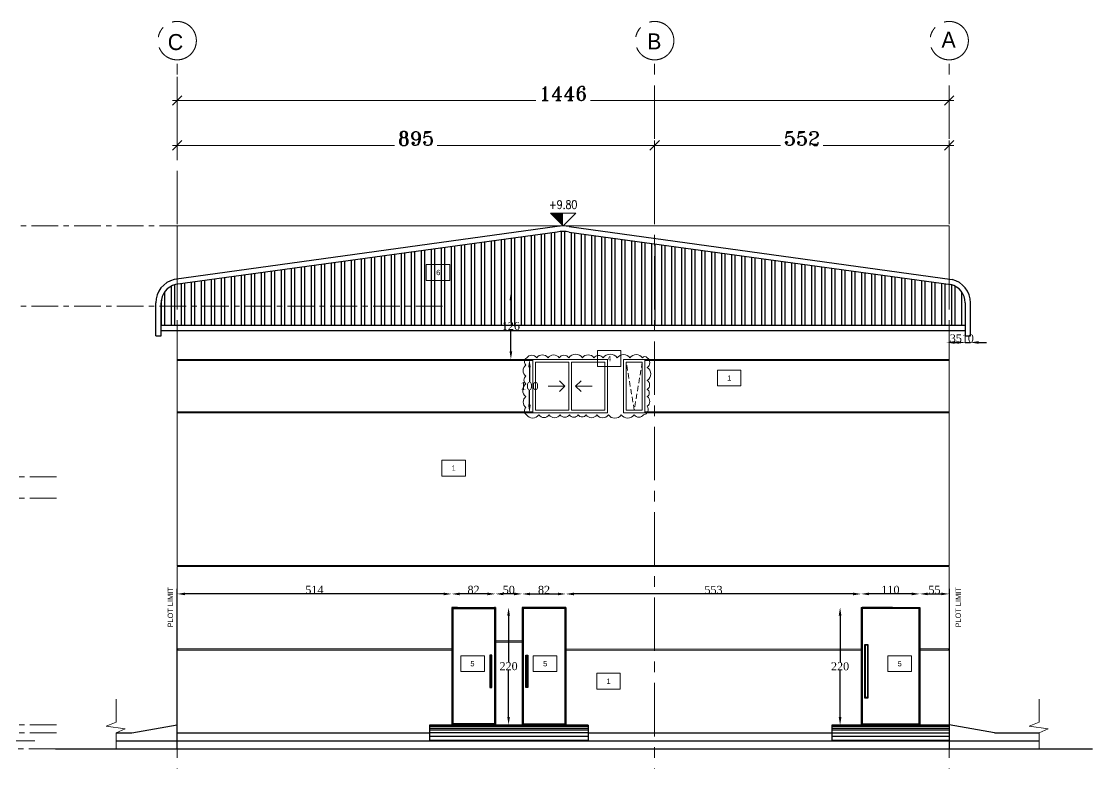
# Model space of a CAD drawing. Header units: millimetres. Extents: x -9083 to 924194, y -232449 to 321637.
# Drawn here: x 86421 to 106491, y 76470 to 90378 of the extents above; entities that cross this region are included whole.
import ezdxf
from ezdxf.enums import TextEntityAlignment as Align

# ---------------------------------------------------------------- set-up
doc = ezdxf.new("R2010")
doc.units = ezdxf.units.MM
doc.header["$LTSCALE"] = 400
doc.header["$MEASUREMENT"] = 0
doc.header["$PDMODE"] = 3
for name, pattern in [('CENTER', [2, 1.25, -0.25, 0.25, -0.25]), ('CENTERX2', [4, 2.5, -0.5, 0.5, -0.5]), ('DASHDOT', [1, 0.5, -0.25, 0, -0.25]), ('DASHED2', [0.375, 0.25, -0.125])]:
    doc.linetypes.add(name, pattern=pattern)
doc.layers.get('0').update_dxf_attribs({"lineweight": 0, "true_color": 0xff1414})
doc.layers.get('Defpoints').update_dxf_attribs({"color": 8, "lineweight": 5})
doc.layers.add('AXIES', color=7, linetype='CENTER', lineweight=0, true_color=0x949596)
for name, color, linetype, lineweight in [('AXIS DIMENSION', 8, 'Continuous', 5), ('ELEVATION 00', 7, 'Continuous', 30), ('ELEVATION 01', 4, 'Continuous', 25), ('ELEVATION 02', 3, 'Continuous', 18), ('ELEVATION WINDOW', 5, 'Continuous', 5), ('FINISH', 3, 'Continuous', 9), ('LEVEL SYMBOL', 8, 'Continuous', 5), ('LEVELS', 251, 'Continuous', 5), ('PLOT BOWNDARY', 1, 'DASHDOT', 50), ('REVC', 210, 'Continuous', 0), ('ROOMS DIMENSION', 3, 'Continuous', 5), ('STAIR', 1, 'Continuous', 5), ('TAG ELEVATIONS DETAIL', 8, 'Continuous', 9), ('WALL PROPOSED', 255, 'Continuous', 30)]:
    doc.layers.add(name, color=color, linetype=linetype, lineweight=lineweight)
doc.layers.add('DOORS', color=1, linetype='Continuous')
doc.layers.add('ELE', color=2, linetype='Continuous')
doc.styles.add('ROMAN', font='times.ttf')
doc.styles.add('ROMANS-TITLE', font='ROMANS.shx', dxfattribs={"width": 0.8})
doc.styles.add('ROMANT', font='romant.shx')
doc.styles.get("Standard").update_dxf_attribs({"font": 'GOTHIC.TTF', "height": 220})
doc.styles.add('WA-GV03-ELEV & SEC.-TYPE A$0$BOLD', font='romantic.ttf')
doc.styles.add('WA-GV03-ELEV & SEC.-TYPE A$0$Standard', font='arial.ttf')
doc.styles.add('XREF$0$STANDARD', font='verdana.ttf')
doc.dimstyles.new('AXIS DIMENSION', dxfattribs={"dimscale": 1.2, "dimtxt": 220, "dimasz": 150, "dimexe": 75, "dimexo": 200, "dimgap": 50, "dimtad": 0, "dimdec": 0, "dimlfac": 0.1, "dimzin": 0, "dimdsep": 46, "dimtxsty": 'ROMANT', "dimblk": 'OBLIQUE', "dimcen": 200, "dimdle": 75, "dimclrd": 17, "dimclre": 94, "dimclrt": 3, "dimadec": 0, "dimazin": 0, "dimtfac": 0.5, "dimtdec": 0, "dimtix": 1, "dimtofl": 0, "dimtmove": 2, "dimatfit": 2, "dimfxl": 100, "dimtvp": 0.5, "dimtolj": 1, "dimtzin": 0, "dimlwd": -1, "dimlwe": -1, "dimarcsym": 0})
doc.dimstyles.new('ELEV DIM', dxfattribs={"dimtxt": 150, "dimasz": 150, "dimexe": 0.06, "dimexo": 0.06, "dimgap": 0.03, "dimtad": 1, "dimtih": 1, "dimtoh": 1, "dimdec": 0, "dimlfac": 0.1, "dimzin": 13, "dimdsep": 46, "dimtxsty": 'ROMAN', "dimcen": 0.09, "dimdle": 0.06, "dimse1": 1, "dimse2": 1, "dimclrd": 256, "dimclre": 256, "dimclrt": 3, "dimadec": 0, "dimazin": 0, "dimtfac": 1, "dimtdec": 0, "dimtix": 1, "dimtmove": 2, "dimatfit": 3, "dimfxl": 0.06, "dimtolj": 1, "dimtzin": 0, "dimarcsym": 0})

# ---------------------------------------------------------------- blocks, each defined once
blk = doc.blocks.new('WA-GV03-ELEV & SEC.-TYPE A$0$RCSS TG')
blk.add_lwpolyline([(28718, -28969), (29160, -28969), (29160, -29267), (28718, -29267)], close=True)
at = {"style": 'WA-GV03-ELEV & SEC.-TYPE A$0$BOLD'}
blk.add_attdef('CH', text='', height=80, dxfattribs=at).set_placement((28932, -29118), align=Align.MIDDLE)
blk = doc.blocks.new('*D382')
at = {"layer": 'Defpoints', "color": 0, "transparency": 16777216}
for p in [(95904, 84043), (95906, 83044), (95940, 83044)]:
    blk.add_point(p, dxfattribs=at)
at = {"layer": 'ROOMS DIMENSION', "lineweight": -2, "transparency": 16777216}
for p, q in [((95940, 83893), (95940, 83620)), ((95940, 83194), (95940, 83467))]:
    blk.add_line(p, q, dxfattribs=at)
at = {"layer": 'ROOMS DIMENSION', "transparency": 16777216}
for points in [[(95915, 83893), (95965, 83893), (95940, 84043)], [(95915, 83194), (95965, 83194), (95940, 83044)]]:
    blk.add_solid(points, dxfattribs=at)
at = {"layer": 'ROOMS DIMENSION', "color": 3, "transparency": 16777216, "insert": (95940, 83544), "char_height": 150, "attachment_point": 5, "style": 'ROMAN'}
blk.add_mtext('\\A1;100', dxfattribs=at)
blk = doc.blocks.new('*D383')
at = {"layer": 'Defpoints', "color": 0, "transparency": 16777216}
for p in [(102154, 79649), (102154, 79394), (103254, 79394)]:
    blk.add_point(p, dxfattribs=at)
at = {"layer": 'ROOMS DIMENSION', "lineweight": -2, "transparency": 16777216}
blk.add_line((103104, 79649), (102304, 79649), dxfattribs=at)
at = {"layer": 'ROOMS DIMENSION', "transparency": 16777216}
for points in [[(102304, 79674), (102304, 79624), (102154, 79649)], [(103104, 79674), (103104, 79624), (103254, 79649)]]:
    blk.add_solid(points, dxfattribs=at)
at = {"layer": 'ROOMS DIMENSION', "color": 3, "transparency": 16777216, "insert": (102704, 79725), "char_height": 150, "attachment_point": 5, "style": 'ROMAN'}
blk.add_mtext('\\A1;110', dxfattribs=at)
blk = doc.blocks.new('*D384')
at = {"layer": 'Defpoints', "color": 0, "transparency": 16777216}
for p in [(102154, 79394), (101760, 77190), (102154, 77190, 0)]:
    blk.add_point(p, dxfattribs=at)
at = {"layer": 'ROOMS DIMENSION', "lineweight": -2, "transparency": 16777216}
for p, q in [((101760, 79244), (101760, 78368)), ((101760, 77340), (101760, 78216))]:
    blk.add_line(p, q, dxfattribs=at)
at = {"layer": 'ROOMS DIMENSION', "transparency": 16777216}
for points in [[(101735, 79244), (101785, 79244), (101760, 79394)], [(101735, 77340), (101785, 77340), (101760, 77190)]]:
    blk.add_solid(points, dxfattribs=at)
at = {"layer": 'ROOMS DIMENSION', "color": 3, "transparency": 16777216, "insert": (101760, 78292), "char_height": 150, "attachment_point": 5, "style": 'ROMAN'}
blk.add_mtext('\\A1;220', dxfattribs=at)
blk = doc.blocks.new('*D385')
at = {"layer": 'Defpoints', "color": 0, "transparency": 16777216}
for p in [(103804, 79649), (103254, 79394), (103804, 79394)]:
    blk.add_point(p, dxfattribs=at)
at = {"layer": 'ROOMS DIMENSION', "lineweight": -2, "transparency": 16777216}
blk.add_line((103404, 79649), (103654, 79649), dxfattribs=at)
at = {"layer": 'ROOMS DIMENSION', "transparency": 16777216}
for points in [[(103404, 79674), (103404, 79624), (103254, 79649)], [(103654, 79674), (103654, 79624), (103804, 79649)]]:
    blk.add_solid(points, dxfattribs=at)
at = {"layer": 'ROOMS DIMENSION', "color": 3, "transparency": 16777216, "insert": (103529, 79725), "char_height": 150, "attachment_point": 5, "style": 'ROMAN'}
blk.add_mtext('\\A1;55', dxfattribs=at)
blk = doc.blocks.new('*D379')
at = {"layer": 'Defpoints', "color": 0, "transparency": 16777216}
for p in [(96623, 79648), (96623, 79393), (102154, 79397)]:
    blk.add_point(p, dxfattribs=at)
at = {"layer": 'ROOMS DIMENSION', "lineweight": -2, "transparency": 16777216}
blk.add_line((102004, 79648), (96773, 79648), dxfattribs=at)
at = {"layer": 'ROOMS DIMENSION', "transparency": 16777216}
for points in [[(96773, 79673), (96773, 79623), (96623, 79648)], [(102004, 79673), (102004, 79623), (102154, 79648)]]:
    blk.add_solid(points, dxfattribs=at)
at = {"layer": 'ROOMS DIMENSION', "color": 3, "transparency": 16777216, "insert": (99389, 79724), "char_height": 150, "attachment_point": 5, "style": 'ROMAN'}
blk.add_mtext('\\A1;553', dxfattribs=at)
blk = doc.blocks.new('*D386')
at = {"layer": 'Defpoints', "color": 0, "transparency": 16777216}
for p in [(95592, 85298), (96003, 85298), (96003, 84043)]:
    blk.add_point(p, dxfattribs=at)
at = {"layer": 'ROOMS DIMENSION', "lineweight": -2, "transparency": 16777216}
for p, q in [((95592, 85148), (95592, 84747)), ((95592, 84193), (95592, 84594))]:
    blk.add_line(p, q, dxfattribs=at)
at = {"layer": 'ROOMS DIMENSION', "transparency": 16777216}
for points in [[(95567, 85148), (95617, 85148), (95592, 85298)], [(95567, 84193), (95617, 84193), (95592, 84043)]]:
    blk.add_solid(points, dxfattribs=at)
at = {"layer": 'ROOMS DIMENSION', "color": 3, "transparency": 16777216, "insert": (95592, 84670), "char_height": 150, "attachment_point": 5, "style": 'ROMAN'}
blk.add_mtext('\\A1;126', dxfattribs=at)
blk = doc.blocks.new('A-LVL_EL-SEC')
at = {"layer": 'LEVEL SYMBOL', "color": 5, "ltscale": 800}
blk.add_line((-150, 0), (150, 0), dxfattribs=at)
at = {"layer": 'LEVEL SYMBOL'}
blk.add_lwpolyline([(-300, 300), (0, 0), (300, 300), (-300, 300)], dxfattribs=at)
blk.add_solid([(0, 300), (300, 300), (0, 0)], dxfattribs=at)
at = {"layer": 'LEVEL SYMBOL', "color": 1, "ltscale": 800, "style": 'ROMANS-TITLE', "width": 0.8}
blk.add_attdef('FLOOR-LEVEL', text='', height=200, dxfattribs=at).set_placement((0, 580), align=Align.MIDDLE)
blk = doc.blocks.new('*D380')
at = {"layer": 'Defpoints', "color": 0, "transparency": 16777216}
for p in [(103754, 84584), (104104, 84584), (104104, 84361)]:
    blk.add_point(p, dxfattribs=at)
at = {"layer": 'ROOMS DIMENSION', "lineweight": -2, "transparency": 16777216}
blk.add_line((103904, 84361), (103954, 84361), dxfattribs=at)
at = {"layer": 'ROOMS DIMENSION', "transparency": 16777216}
for points in [[(103904, 84386), (103904, 84336), (103754, 84361)], [(103954, 84386), (103954, 84336), (104104, 84361)]]:
    blk.add_solid(points, dxfattribs=at)
at = {"layer": 'ROOMS DIMENSION', "color": 3, "transparency": 16777216, "insert": (103929, 84438), "char_height": 150, "attachment_point": 5, "style": 'ROMAN'}
blk.add_mtext('\\A1;35', dxfattribs=at)
blk = doc.blocks.new('*D381')
at = {"layer": 'Defpoints', "color": 0, "transparency": 16777216}
for p in [(104104, 84484), (104204, 84484), (104204, 84361)]:
    blk.add_point(p, dxfattribs=at)
at = {"layer": 'ROOMS DIMENSION', "lineweight": -2, "transparency": 16777216}
for p, q in [((103954, 84361), (103804, 84361)), ((104104, 84361), (104204, 84361)), ((104354, 84361), (104504, 84361))]:
    blk.add_line(p, q, dxfattribs=at)
at = {"layer": 'ROOMS DIMENSION', "transparency": 16777216}
for points in [[(103954, 84386), (103954, 84336), (104104, 84361)], [(104354, 84386), (104354, 84336), (104204, 84361)]]:
    blk.add_solid(points, dxfattribs=at)
at = {"layer": 'ROOMS DIMENSION', "color": 3, "transparency": 16777216, "insert": (104154, 84438), "char_height": 150, "attachment_point": 5, "style": 'ROMAN'}
blk.add_mtext('\\A1;10', dxfattribs=at)
blk = doc.blocks.new('_Oblique')
at = {"color": 0, "linetype": 'ByBlock', "lineweight": -2}
blk.add_line((-0.5, -0.5), (0.5, 0.5), dxfattribs=at)
blk = doc.blocks.new('*D372')
at = {"layer": 'AXIS DIMENSION', "color": 94, "ltscale": 20, "transparency": 16777216}
for p, q in [((88529, 88719), (88529, 87343)), ((97475, 87193), (97475, 87343))]:
    blk.add_line(p, q, dxfattribs=at)
at = {"layer": 'AXIS DIMENSION', "color": 17, "ltscale": 20, "transparency": 16777216}
for p, q in [((88439, 87433), (92602, 87433)), ((97565, 87433), (93401, 87433))]:
    blk.add_line(p, q, dxfattribs=at)
at = {"layer": 'Defpoints', "color": 0, "ltscale": 20, "transparency": 16777216}
for p in [(88529, 88959), (88529, 87433), (97475, 87433)]:
    blk.add_point(p, dxfattribs=at)
at = {"layer": 'AXIS DIMENSION', "color": 17, "ltscale": 20, "transparency": 16777216, "xscale": 179.9999999999999, "yscale": 179.9999999999999, "zscale": 179.9999999999999, "rotation": 180}
blk.add_blockref('_Oblique', (88529, 87433), dxfattribs=at)
at = {"layer": 'AXIS DIMENSION', "color": 17, "ltscale": 20, "transparency": 16777216, "xscale": 179.9999999999999, "yscale": 179.9999999999999, "zscale": 179.9999999999999}
blk.add_blockref('_Oblique', (97475, 87433), dxfattribs=at)
at = {"layer": 'AXIS DIMENSION', "color": 3, "ltscale": 20, "transparency": 16777216, "insert": (93002, 87565), "char_height": 264, "attachment_point": 5, "style": 'ROMANT'}
blk.add_mtext('\\A1;895', dxfattribs=at)
blk = doc.blocks.new('*D370')
at = {"layer": 'AXIS DIMENSION', "color": 94, "ltscale": 20, "transparency": 16777216}
for p, q in [((88529, 88229), (88529, 88365)), ((102993, 88229), (102993, 88365))]:
    blk.add_line(p, q, dxfattribs=at)
at = {"layer": 'AXIS DIMENSION', "color": 17, "ltscale": 20, "transparency": 16777216}
for p, q in [((88439, 88275), (95248, 88275)), ((103083, 88275), (96273, 88275))]:
    blk.add_line(p, q, dxfattribs=at)
at = {"layer": 'Defpoints', "color": 0, "ltscale": 20, "transparency": 16777216}
for p in [(88529, 88275), (88529, 87989), (102993, 87989)]:
    blk.add_point(p, dxfattribs=at)
at = {"layer": 'AXIS DIMENSION', "color": 17, "ltscale": 20, "transparency": 16777216, "xscale": 179.9999999999999, "yscale": 179.9999999999999, "zscale": 179.9999999999999, "rotation": 180}
blk.add_blockref('_Oblique', (88529, 88275), dxfattribs=at)
at = {"layer": 'AXIS DIMENSION', "color": 17, "ltscale": 20, "transparency": 16777216, "xscale": 179.9999999999999, "yscale": 179.9999999999999, "zscale": 179.9999999999999}
blk.add_blockref('_Oblique', (102993, 88275), dxfattribs=at)
at = {"layer": 'AXIS DIMENSION', "color": 3, "ltscale": 20, "transparency": 16777216, "insert": (95761, 88407), "char_height": 264, "attachment_point": 5, "style": 'ROMANT'}
blk.add_mtext('\\A1;1446', dxfattribs=at)
blk = doc.blocks.new('*D371')
at = {"layer": 'AXIS DIMENSION', "color": 94, "ltscale": 20, "transparency": 16777216}
for p, q in [((97475, 86567), (97475, 87523)), ((102993, 86567), (102993, 87523))]:
    blk.add_line(p, q, dxfattribs=at)
at = {"layer": 'AXIS DIMENSION', "color": 17, "ltscale": 20, "transparency": 16777216}
for p, q in [((97385, 87433), (99835, 87433)), ((103083, 87433), (100633, 87433))]:
    blk.add_line(p, q, dxfattribs=at)
at = {"layer": 'Defpoints', "color": 0, "ltscale": 20, "transparency": 16777216}
for p in [(102993, 87433), (97475, 86327), (102993, 86327)]:
    blk.add_point(p, dxfattribs=at)
at = {"layer": 'AXIS DIMENSION', "color": 17, "ltscale": 20, "transparency": 16777216, "xscale": 179.9999999999999, "yscale": 179.9999999999999, "zscale": 179.9999999999999, "rotation": 180}
blk.add_blockref('_Oblique', (97475, 87433), dxfattribs=at)
at = {"layer": 'AXIS DIMENSION', "color": 17, "ltscale": 20, "transparency": 16777216, "xscale": 179.9999999999999, "yscale": 179.9999999999999, "zscale": 179.9999999999999}
blk.add_blockref('_Oblique', (102993, 87433), dxfattribs=at)
at = {"layer": 'AXIS DIMENSION', "color": 3, "ltscale": 20, "transparency": 16777216, "insert": (100234, 87565), "char_height": 264, "attachment_point": 5, "style": 'ROMANT'}
blk.add_mtext('\\A1;552', dxfattribs=at)
blk = doc.blocks.new('*D387')
at = {"layer": 'Defpoints', "color": 0, "transparency": 16777216}
for p in [(96623, 79648), (95803, 79394), (96623, 79393)]:
    blk.add_point(p, dxfattribs=at)
at = {"layer": 'ROOMS DIMENSION', "lineweight": -2, "transparency": 16777216}
blk.add_line((95953, 79648), (96473, 79648), dxfattribs=at)
at = {"layer": 'ROOMS DIMENSION', "transparency": 16777216}
for points in [[(95953, 79673), (95953, 79623), (95803, 79648)], [(96473, 79673), (96473, 79623), (96623, 79648)]]:
    blk.add_solid(points, dxfattribs=at)
at = {"layer": 'ROOMS DIMENSION', "color": 3, "transparency": 16777216, "insert": (96213, 79724), "char_height": 150, "attachment_point": 5, "style": 'ROMAN'}
blk.add_mtext('\\A1;82', dxfattribs=at)
blk = doc.blocks.new('*D388')
at = {"layer": 'Defpoints', "color": 0, "transparency": 16777216}
for p in [(95303, 79649), (95303, 79389), (95803, 79394)]:
    blk.add_point(p, dxfattribs=at)
at = {"layer": 'ROOMS DIMENSION', "lineweight": -2, "transparency": 16777216}
blk.add_line((95653, 79649), (95453, 79649), dxfattribs=at)
at = {"layer": 'ROOMS DIMENSION', "transparency": 16777216}
for points in [[(95453, 79674), (95453, 79624), (95303, 79649)], [(95653, 79674), (95653, 79624), (95803, 79649)]]:
    blk.add_solid(points, dxfattribs=at)
at = {"layer": 'ROOMS DIMENSION', "color": 3, "transparency": 16777216, "insert": (95553, 79725), "char_height": 150, "attachment_point": 5, "style": 'ROMAN'}
blk.add_mtext('\\A1;50', dxfattribs=at)
blk = doc.blocks.new('*D389')
at = {"layer": 'Defpoints', "color": 0, "transparency": 16777216}
for p in [(94483, 79649), (94483, 79394), (95303, 79389)]:
    blk.add_point(p, dxfattribs=at)
at = {"layer": 'ROOMS DIMENSION', "lineweight": -2, "transparency": 16777216}
blk.add_line((95153, 79649), (94633, 79649), dxfattribs=at)
at = {"layer": 'ROOMS DIMENSION', "transparency": 16777216}
for points in [[(94633, 79674), (94633, 79624), (94483, 79649)], [(95153, 79674), (95153, 79624), (95303, 79649)]]:
    blk.add_solid(points, dxfattribs=at)
at = {"layer": 'ROOMS DIMENSION', "color": 3, "transparency": 16777216, "insert": (94893, 79725), "char_height": 150, "attachment_point": 5, "style": 'ROMAN'}
blk.add_mtext('\\A1;82', dxfattribs=at)
blk = doc.blocks.new('*D390')
at = {"layer": 'Defpoints', "color": 0, "transparency": 16777216}
for p in [(89339, 79649), (89339, 79644), (94483, 79544)]:
    blk.add_point(p, dxfattribs=at)
at = {"layer": 'ROOMS DIMENSION', "lineweight": -2, "transparency": 16777216}
blk.add_line((94333, 79649), (89489, 79649), dxfattribs=at)
at = {"layer": 'ROOMS DIMENSION', "transparency": 16777216}
for points in [[(89489, 79674), (89489, 79624), (89339, 79649)], [(94333, 79674), (94333, 79624), (94483, 79649)]]:
    blk.add_solid(points, dxfattribs=at)
at = {"layer": 'ROOMS DIMENSION', "color": 3, "transparency": 16777216, "insert": (91911, 79725), "char_height": 150, "attachment_point": 5, "style": 'ROMAN'}
blk.add_mtext('\\A1;514', dxfattribs=at)
blk = doc.blocks.new('*D391')
at = {"layer": 'Defpoints', "color": 0, "transparency": 16777216}
for p in [(95303, 79394), (95303, 77194), (95549, 77194)]:
    blk.add_point(p, dxfattribs=at)
at = {"layer": 'ROOMS DIMENSION', "lineweight": -2, "transparency": 16777216}
for p, q in [((95549, 79244), (95549, 78371)), ((95549, 77344), (95549, 78218))]:
    blk.add_line(p, q, dxfattribs=at)
at = {"layer": 'ROOMS DIMENSION', "transparency": 16777216}
for points in [[(95524, 79244), (95574, 79244), (95549, 79394)], [(95524, 77344), (95574, 77344), (95549, 77194)]]:
    blk.add_solid(points, dxfattribs=at)
at = {"layer": 'ROOMS DIMENSION', "color": 3, "transparency": 16777216, "insert": (95549, 78294), "char_height": 150, "attachment_point": 5, "style": 'ROMAN'}
blk.add_mtext('\\A1;220', dxfattribs=at)
blk = doc.blocks.new('LVL-200')
at = {"color": 5, "ltscale": 800}
blk.add_line((-153071, 178428), (-152471, 178428), dxfattribs=at)
blk.add_lwpolyline([(-153371, 179028), (-152771, 178428), (-152171, 179028), (-153371, 179028)])
blk.add_solid([(-152771, 179028), (-152171, 179028), (-152771, 178428)])
at = {"ltscale": 800, "style": 'ROMANS-TITLE', "width": 0.8}
blk.add_attdef('FLOOR-LEVEL', text='', height=400, dxfattribs=at).set_placement((-152771, 179428), align=Align.MIDDLE)
blk = doc.blocks.new('*D648')
at = {"layer": 'Defpoints', "color": 0, "transparency": 16777216}
for p in [(87908, 108449), (89109, 108449, 0), (86883, 104199, 0)]:
    blk.add_point(p, dxfattribs=at)
at = {"layer": 'ROOMS DIMENSION', "lineweight": -2, "transparency": 16777216}
for p, q in [((87908, 108299), (87908, 106400)), ((87908, 104349), (87908, 106248))]:
    blk.add_line(p, q, dxfattribs=at)
at = {"layer": 'ROOMS DIMENSION', "transparency": 16777216}
for points in [[(87883, 108299), (87933, 108299), (87908, 108449)], [(87883, 104349), (87933, 104349), (87908, 104199)]]:
    blk.add_solid(points, dxfattribs=at)
at = {"layer": 'ROOMS DIMENSION', "color": 3, "transparency": 16777216, "insert": (87908, 106324), "char_height": 150, "attachment_point": 5, "style": 'ROMAN'}
blk.add_mtext('\\A1;425', dxfattribs=at)
blk = doc.blocks.new('*D649')
at = {"layer": 'Defpoints', "color": 0, "transparency": 16777216}
for p in [(87908, 112049), (89109, 112049, 0), (89109, 108849, 0)]:
    blk.add_point(p, dxfattribs=at)
at = {"layer": 'ROOMS DIMENSION', "lineweight": -2, "transparency": 16777216}
for p, q in [((87908, 111899), (87908, 110525)), ((87908, 108999), (87908, 110373))]:
    blk.add_line(p, q, dxfattribs=at)
at = {"layer": 'ROOMS DIMENSION', "transparency": 16777216}
for points in [[(87883, 111899), (87933, 111899), (87908, 112049)], [(87883, 108999), (87933, 108999), (87908, 108849)]]:
    blk.add_solid(points, dxfattribs=at)
at = {"layer": 'ROOMS DIMENSION', "color": 3, "transparency": 16777216, "insert": (87908, 110449), "char_height": 150, "attachment_point": 5, "style": 'ROMAN'}
blk.add_mtext('\\A1;320', dxfattribs=at)
blk = doc.blocks.new('*D650')
at = {"layer": 'Defpoints', "color": 0, "transparency": 16777216}
for p in [(87241, 113549), (88759, 113549, 0), (87233, 103749, 0)]:
    blk.add_point(p, dxfattribs=at)
at = {"layer": 'ROOMS DIMENSION', "lineweight": -2, "transparency": 16777216}
for p, q in [((87241, 113399), (87241, 108725)), ((87241, 103899), (87241, 108572))]:
    blk.add_line(p, q, dxfattribs=at)
at = {"layer": 'ROOMS DIMENSION', "transparency": 16777216}
for points in [[(87216, 113399), (87266, 113399), (87241, 113549)], [(87216, 103899), (87266, 103899), (87241, 103749)]]:
    blk.add_solid(points, dxfattribs=at)
at = {"layer": 'ROOMS DIMENSION', "color": 3, "transparency": 16777216, "insert": (87241, 108649), "char_height": 150, "attachment_point": 5, "style": 'ROMAN'}
blk.add_mtext('\\A1;980', dxfattribs=at)
blk = doc.blocks.new('*D543')
at = {"layer": 'Defpoints', "color": 0, "transparency": 16777216}
for p in [(89109, 108849), (87908, 108449), (89109, 108449)]:
    blk.add_point(p, dxfattribs=at)
at = {"layer": 'ROOMS DIMENSION', "lineweight": -2, "transparency": 16777216}
for p, q in [((87908, 108999), (87908, 109149)), ((87908, 108849), (87908, 108725)), ((87908, 108449), (87908, 108573)), ((87908, 108299), (87908, 108149))]:
    blk.add_line(p, q, dxfattribs=at)
at = {"layer": 'ROOMS DIMENSION', "transparency": 16777216}
for points in [[(87883, 108999), (87933, 108999), (87908, 108849)], [(87883, 108299), (87933, 108299), (87908, 108449)]]:
    blk.add_solid(points, dxfattribs=at)
at = {"layer": 'ROOMS DIMENSION', "color": 3, "transparency": 16777216, "insert": (87908, 108649), "char_height": 150, "attachment_point": 5, "style": 'ROMAN'}
blk.add_mtext('\\A1;40', dxfattribs=at)
blk = doc.blocks.new('*D651')
at = {"layer": 'Defpoints', "color": 0, "transparency": 16777216}
for p in [(87908, 113549), (89109, 113549), (89109, 112049)]:
    blk.add_point(p, dxfattribs=at)
at = {"layer": 'ROOMS DIMENSION', "lineweight": -2, "transparency": 16777216}
for p, q in [((87908, 113399), (87908, 112875)), ((87908, 112199), (87908, 112723))]:
    blk.add_line(p, q, dxfattribs=at)
at = {"layer": 'ROOMS DIMENSION', "transparency": 16777216}
for points in [[(87883, 113399), (87933, 113399), (87908, 113549)], [(87883, 112199), (87933, 112199), (87908, 112049)]]:
    blk.add_solid(points, dxfattribs=at)
at = {"layer": 'ROOMS DIMENSION', "color": 3, "transparency": 16777216, "insert": (87908, 112799), "char_height": 150, "attachment_point": 5, "style": 'ROMAN'}
blk.add_mtext('\\A1;150', dxfattribs=at)
blk = doc.blocks.new('SFEDFDF')
at = {"layer": 'AXIES', "linetype": 'CENTERX2'}
for p, q in [((88528.7, 73159.6), (88528.7, 89037.4)), ((97475, 73159.6), (97475, 89037.4)), ((102993.1, 73159.6), (102993.1, 89037.4))]:
    blk.add_line(p, q, dxfattribs=at)
for centre in [(88528.7, 89397.4), (97475, 89397.4), (102993.1, 89397.4)]:
    blk.add_circle(centre, 360, dxfattribs=at)
for s, p in [('C', (88352.5, 89220.6)), ('B', (97333.9, 89233.2)), ('A', (102848.6, 89264))]:
    blk.add_text(s, height=300, dxfattribs=at).set_placement(p)
at = {"layer": 'AXIS DIMENSION', "ltscale": 20}
for base, p1, p2, picture, middle in [((88528.7, 87432.8), (97475, 87432.9), (88528.7, 88958.6), '*D372', (93001.9, 87564.8)), ((88528.7, 88275.3), (102993.1, 87988.8), (88528.7, 87988.8), '*D370', (95760.9, 88407.3)), ((102993.1, 87432.8), (97475, 86326.8), (102993.1, 86326.8), '*D371', (100234.1, 87564.8))]:
    dim = blk.add_linear_dim(base=base, p1=p1, p2=p2, dimstyle='AXIS DIMENSION', dxfattribs=at)
    dim.commit()
    dim.dimension.update_dxf_attribs({"geometry": picture, "text_midpoint": middle})
blk = doc.blocks.new('FXCGXGG')
at = {"layer": 'AXIES', "linetype": 'CENTERX2', "ltscale": 0.5}
for p, q in [((96341.3, 113548.9), (83386.6, 113548.9)), ((96341.3, 112048.9), (83386.6, 112048.9)), ((89109.1, 108848.9), (83462.6, 108848.9)), ((89109.1, 108448.9), (83462.6, 108448.9)), ((89109.1, 104198.9), (83462.6, 104198.9)), ((89109.1, 104048.9), (83462.6, 104048.9)), ((88703.3, 103898.9), (83056.8, 103898.9)), ((89090.8, 103748.9), (83105.2, 103748.9))]:
    blk.add_line(p, q, dxfattribs=at)
at = {"layer": 'LEVEL SYMBOL', "ltscale": 800}
ref = blk.add_blockref('A-LVL_EL-SEC', (86418.3, 113548.9), dxfattribs=dict(at, xscale=-0.8, yscale=0.8, zscale=0.8))
ref.add_attrib('FLOOR-LEVEL', '+9.80', dxfattribs={"color": 1, "ltscale": 800, "height": 160, "style": 'ROMANS-TITLE', "width": 0.8}).set_placement((86418.3, 113948.9), align=Align.MIDDLE)
ref = blk.add_blockref('A-LVL_EL-SEC', (86418.3, 112048.9), dxfattribs=dict(at, xscale=-0.8, yscale=0.8, zscale=0.8))
ref.add_attrib('FLOOR-LEVEL', '+8.30', dxfattribs={"color": 1, "ltscale": 800, "height": 160, "style": 'ROMANS-TITLE', "width": 0.8}).set_placement((86418.3, 112448.9), align=Align.MIDDLE)
ref = blk.add_blockref('A-LVL_EL-SEC', (85748.3, 108848.9), dxfattribs=at)
ref.add_attrib('FLOOR-LEVEL', '+5.10', dxfattribs={"color": 1, "ltscale": 800, "height": 200, "style": 'ROMANS-TITLE', "width": 0.8}).set_placement((85748.3, 109348.9), align=Align.MIDDLE)
ref = blk.add_blockref('A-LVL_EL-SEC', (84196.1, 108448.9), dxfattribs=at)
ref.add_attrib('FLOOR-LEVEL', '+4.70', dxfattribs={"color": 1, "ltscale": 800, "height": 200, "style": 'ROMANS-TITLE', "width": 0.8}).set_placement((84196.1, 108948.9), align=Align.MIDDLE)
ref = blk.add_blockref('A-LVL_EL-SEC', (86575, 104198.9), dxfattribs=at)
ref.add_attrib('FLOOR-LEVEL', '+0.45', dxfattribs={"color": 1, "ltscale": 800, "height": 200, "style": 'ROMANS-TITLE', "width": 0.8}).set_placement((86575, 104698.9), align=Align.MIDDLE)
ref = blk.add_blockref('A-LVL_EL-SEC', (85478.6, 104048.9), dxfattribs=at)
ref.add_attrib('FLOOR-LEVEL', '+0.30', dxfattribs={"color": 1, "ltscale": 800, "height": 200, "style": 'ROMANS-TITLE', "width": 0.8}).set_placement((85478.6, 104548.9), align=Align.MIDDLE)
at = {"layer": 'LEVELS', "ltscale": 800}
ref = blk.add_blockref('LVL-200', (160841.9, 14684.8), dxfattribs=dict(at, xscale=0.5, yscale=0.5, zscale=0.5))
ref.add_attrib('FLOOR-LEVEL', '+0.15 FPL', dxfattribs={"layer": '0', "color": 1, "ltscale": 800, "height": 200, "style": 'ROMANS-TITLE', "width": 0.8}).set_placement((84456.3, 104398.9), align=Align.MIDDLE)
ref = blk.add_blockref('LVL-200', (159490.9, 14534.8), dxfattribs=dict(at, xscale=0.5, yscale=0.5, zscale=0.5))
ref.add_attrib('FLOOR-LEVEL', '+0.00 FPL', dxfattribs={"layer": '0', "color": 1, "ltscale": 800, "height": 200, "style": 'ROMANS-TITLE', "width": 0.8}).set_placement((83105.2, 104248.9), align=Align.MIDDLE)
at = {"layer": 'LEVELS', "ltscale": 800, "char_height": 200, "width": 5000, "attachment_point": 1, "style": 'ROMANS-TITLE'}
for s, insert in [('\\pi1517.14286;{\\C1;TOP ROOF APEX}', (83880, 114361.7, 0)), ('{\\C1;FIRST FLOOR}', (84984.6, 109807.2)), ('\\pi1570.47619;{\\C1;GROUND FLOOR}', (83752.9, 105110.9))]:
    blk.add_mtext(s, dxfattribs=dict(at, insert=insert))
at = {"layer": 'ROOMS DIMENSION'}
for base, p1, p2, picture, middle in [((87241.2, 113548.9, 0), (87232.6, 103748.9), (88759.1, 113548.9), '*D650', (87241.2, 108648.9, 0)), ((87907.7, 113548.9), (89109.1, 112048.9), (89109.1, 113548.9), '*D651', (87907.7, 112798.9)), ((87907.7, 112048.9, 0), (89109.1, 108848.9), (89109.1, 112048.9), '*D649', (87907.7, 110448.9, 0)), ((87907.7, 108448.9), (89109.1, 108848.9), (89109.1, 108448.9), '*D543', (87907.7, 108648.9)), ((87907.9, 108448.9, 0), (86883.2, 104198.9), (89109.1, 108448.9), '*D648', (87907.9, 106323.9, 0))]:
    dim = blk.add_linear_dim(base=base, p1=p1, p2=p2, angle=90, dimstyle='ELEV DIM', dxfattribs=at)
    dim.commit()
    dim.dimension.update_dxf_attribs({"geometry": picture, "text_midpoint": middle})

msp = doc.modelspace()

# ---------------------------------------------------------------- hatches: boundary and pattern name
at = {"layer": 'ELEVATION 01'}
h = msp.add_hatch(dxfattribs=at)
h.set_pattern_fill('ANSI32', color=256, scale=500, angle=45, style=0)
h.set_pattern_definition([(90, (3543.08, 3314.59), (-187.5, 0), []), (90, (3605.58, 3377.09), (-187.5, 0), [])])
edge = h.paths.add_edge_path()
edge.add_arc((96571.55046, 85941.75211), 500, 76.848054057, 103.151945943)
edge.add_line((96457.78334, 86428.63715), (89308.87699, 85444.65774))
edge.add_arc((89389.34221, 85104.0328), 350, 103.291222455, 180)
edge.add_line((89039.34221, 85104.0328), (89039.34221, 84684.44576))
edge.add_line((89039.34221, 84684.44576), (104103.75871, 84684.44576))
edge.add_line((104103.75871, 84684.44576), (104103.75871, 85104.0328))
edge.add_arc((103753.75871, 85104.0328), 350, 0, 76.708777537)
edge.add_line((103834.22394, 85444.65774), (96685.31759, 86428.63715))

# ---------------------------------------------------------------- linework, layer by layer
at = {"layer": 'DOORS'}
for p, q in [((94503.32131, 79394.44576), (94483.32131, 79394.44576)), ((94483.32131, 79394.44576), (94483.32131, 77194.44576)), ((94503.32131, 79394.44576), (94503.32131, 77194.44576)), ((94573.32131, 79394.44576), (94503.32131, 79394.44576)), ((94503.32131, 79374.44576), (95283.32131, 79374.44576)), ((94593.32131, 79394.44576), (94573.32131, 79394.44576)), ((94593.32131, 79394.44576), (95283.32131, 79394.44576)), ((95303.32131, 79394.44576), (95283.32131, 79394.44576)), ((95283.32131, 79394.44576), (95283.32131, 77194.44576)), ((95303.32131, 79394.44576), (95303.32131, 77194.44576)), ((95803.32131, 79394.44576), (95803.32131, 77194.44576)), ((96623.2964, 79393.44781), (95803.32131, 79394.44576)), ((95823.32131, 79394.44576), (95823.32131, 77194.44576)), ((96603.2964, 79373.44781), (95823.32131, 79374.44576)), ((96603.2964, 79393.44781), (96603.2964, 77193.44781)), ((96623.2964, 79393.44781), (96623.2964, 77193.44781)), ((102153.75871, 79394.44576), (102173.75871, 79394.44576)), ((102153.75871, 79394.44576), (102153.75871, 77194.44576)), ((102173.75871, 79394.44576), (102173.75871, 77194.44576)), ((102743.75871, 79394.44576), (102173.75871, 79394.44576)), ((103233.75871, 79374.44576), (102173.75871, 79374.44576)), ((102743.75871, 79394.44576), (102763.75871, 79394.44576)), ((102763.75871, 79394.44576), (103233.75871, 79394.44576)), ((103233.75871, 79394.44576), (103253.75871, 79394.44576)), ((103233.75871, 79394.44576), (103233.75871, 77194.44576)), ((103253.75871, 79394.44576), (103253.75871, 77194.44576)), ((95283.32131, 77214.44576), (94503.32131, 77214.44576)), ((95823.32131, 77214.44576), (96603.2964, 77213.44781)), ((102173.75871, 77214.44576), (103233.75871, 77214.44576))]:
    msp.add_line(p, q, dxfattribs=at)
for points in [[(102223.65357, 78702.50706), (102281.00841, 78702.50706), (102281.00841, 77695.45465), (102223.65357, 77695.45465)], [(102233.65357, 78692.50706), (102271.00841, 78692.50706), (102271.00841, 77705.45465), (102233.65357, 77705.45465)], [(95233.42645, 78502.50706), (95196.07161, 78502.50706), (95196.07161, 77895.45465), (95233.42645, 77895.45465)], [(95223.42645, 78492.50706), (95206.07161, 78492.50706), (95206.07161, 77905.45465), (95223.42645, 77905.45465)], [(95873.21617, 78502.50706), (95910.57101, 78502.50706), (95910.57101, 77895.45465), (95873.21617, 77895.45465)], [(95883.21617, 78492.50706), (95900.57101, 78492.50706), (95900.57101, 77905.45465), (95883.21617, 77905.45465)]]:
    msp.add_lwpolyline(points, close=True, dxfattribs=at)
at = {"layer": 'ELE', "color": 3}
for p, q in [((94068.28224, 77189.81524, 0), (94068.26664, 76894.44576, 0)), ((97038.37599, 77189.80996, 0), (94068.28224, 77189.80996, 0)), ((97038.37599, 77189.80996, 0), (97038.37599, 76894.44576)), ((101603.77745, 77189.81524, 0), (101603.76184, 76894.44576, 0)), ((103803.75871, 77189.80996, 0), (101603.77745, 77189.80996, 0)), ((103803.75871, 77189.80996, 0), (103803.75871, 76894.44576))]:
    msp.add_line(p, q, dxfattribs=at)
at = {"layer": 'ELE', "color": 8}
for p, q in [((97038.37599, 77163.02709, 0), (94068.28224, 77163.02709, 0)), ((97038.37599, 77127.86722, 0), (94068.28224, 77127.86722, 0)), ((97038.37599, 77094.43154, 0), (94068.28224, 77094.43154, 0)), ((103803.75871, 77163.02709, 0), (101603.77745, 77163.02709, 0)), ((103803.75871, 77127.86722, 0), (101603.77745, 77127.86722, 0)), ((103803.75871, 77094.43154, 0), (101603.77745, 77094.43154, 0)), ((97038.37599, 77044.44576, 0), (94068.28224, 77044.44576, 0)), ((97038.37599, 76974.0547, 0), (94068.28224, 76974.0547, 0)), ((97038.37599, 76903.66365, 0), (94068.28224, 76903.66365, 0)), ((103803.75871, 77042.1305, 0), (101603.77745, 77042.1305, 0)), ((103803.75871, 76974.0547, 0), (101603.77745, 76974.0547, 0)), ((103803.75871, 76903.66365, 0), (101603.77745, 76903.66365, 0))]:
    msp.add_line(p, q, dxfattribs=at)
at = {"layer": 'ELEVATION 00'}
for p, q in [((88488.932, 77044.44576), (89339.34221, 77194.44576)), ((104654.16893, 77044.44576), (103803.75871, 77194.44576)), ((88194.42881, 77044.44576), (88488.932, 77044.44576)), ((88194.42881, 76894.44576), (105488.05859, 76894.44576)), ((89339.34221, 77044.44576), (94068.27456, 77044.44576)), ((97038.37599, 77044.44576), (101603.76977, 77044.44576)), ((104654.16893, 77044.44576), (105488.05859, 77044.44576)), ((87058.46363, 76744.44576), (106490.66532, 76744.44576))]:
    msp.add_line(p, q, dxfattribs=at)
at = {"layer": 'ELEVATION 01'}
for p, q in [((96457.78334, 86531.3308), (89286.16766, 85542.04537)), ((96685.31759, 86531.3308), (103856.93327, 85542.04537)), ((96457.78334, 86428.63715), (89308.87699, 85444.65774)), ((96685.31759, 86428.63715), (103834.22394, 85444.65774)), ((88939.34221, 84484.44576), (88939.34221, 85104.0328)), ((89039.34221, 84484.44576), (89039.34221, 85104.0328)), ((104103.75871, 85104.0328), (104103.75871, 84484.44576)), ((104203.75871, 84484.44576), (104203.75871, 85104.0328)), ((89039.34221, 84684.44576), (104103.75871, 84684.44576)), ((89039.34221, 84584.44576), (104103.75871, 84584.44576)), ((88939.34221, 84484.44576), (89039.34221, 84484.44576)), ((104103.75871, 84484.44576), (104203.75871, 84484.44576))]:
    msp.add_line(p, q, dxfattribs=at)
for centre, radius, start, end in [((96571.55046, 86044.44576), 500, 76.848054057, 103.151945943), ((96571.55046, 85941.75211), 500, 76.848054057, 103.151945943), ((89389.34221, 85104.0328), 450, 103.254496943, 180), ((103753.75871, 85104.0328), 450, 0, 76.745503057), ((89389.34221, 85104.0328), 350, 103.254496943, 180), ((103753.75871, 85104.0328), 350, 0, 76.745503057)]:
    msp.add_arc(centre, radius, start, end, dxfattribs=at)
at = {"layer": 'ELEVATION 02'}
for p, q in [((89339.34221, 86544.44576), (89339.34221, 85549.38051)), ((103803.75871, 86544.44576), (89339.34221, 86544.44576)), ((103803.75871, 86544.44576), (103803.75871, 85549.38051)), ((89039.34221, 84584.44576), (104103.75871, 84584.44576)), ((89339.34221, 84584.44576), (89339.34221, 84042.61736)), ((103803.75871, 84584.44576), (103803.75871, 84042.61736)), ((96003.32131, 84042.61736), (89339.34221, 84042.61736)), ((89339.34221, 84022.61736), (89339.34221, 83064.44576)), ((89339.34221, 84022.61736), (96003.32131, 84022.61736)), ((89356.09774, 84032.61736), (89339.37069, 84042.61736)), ((89339.37069, 84022.61736), (89356.09774, 84032.61736)), ((95986.59426, 84032.61736), (96003.32131, 84042.61736)), ((96003.32131, 84022.61736), (95986.59426, 84032.61736)), ((98103.32131, 84022.61736), (103803.75871, 84022.61736)), ((98103.33555, 84042.61736), (103803.75871, 84042.61736)), ((98120.0626, 84032.61736), (98103.33555, 84042.61736)), ((98103.33555, 84022.61736), (98120.0626, 84032.61736)), ((103787.03166, 84032.61736), (103803.75871, 84042.61736)), ((103803.75871, 84022.61736), (103787.03166, 84032.61736)), ((103803.75871, 84022.61736), (103803.75871, 83064.43725)), ((96003.33555, 83064.44576), (89339.34221, 83064.44576)), ((89339.34221, 83044.44576), (89339.34221, 80180.44576)), ((89339.34221, 83044.44576), (96003.33555, 83044.44576)), ((89356.0835, 83054.44576), (89339.35645, 83064.44576)), ((89339.35645, 83044.44576), (89356.0835, 83054.44576)), ((95986.6085, 83054.44576), (96003.33555, 83064.44576)), ((96003.33555, 83044.44576), (95986.6085, 83054.44576)), ((98120.04836, 83054.44576), (98103.32131, 83064.44576)), ((98103.32131, 83044.44576), (98120.04836, 83054.44576)), ((98103.33555, 83044.44576), (103803.75871, 83044.44576)), ((98103.34978, 83064.44576), (103803.75871, 83064.44576)), ((103787.0459, 83054.44576), (103803.77295, 83064.44576)), ((103803.77295, 83044.44576), (103787.0459, 83054.44576)), ((103803.75871, 83044.44576), (103803.75871, 80180.44576)), ((89339.34221, 80180.44576), (103803.75871, 80180.44576)), ((89356.06926, 80170.44576), (89339.34221, 80180.44576)), ((89339.34221, 80160.44576), (89356.06926, 80170.44576)), ((89339.34221, 80160.44576), (89339.34221, 78617.44576)), ((89339.34221, 80160.44576), (103803.75871, 80160.44576)), ((103787.03166, 80170.44576), (103803.75871, 80180.44576)), ((103803.75871, 80160.44576), (103787.03166, 80170.44576)), ((103803.75871, 80160.44576), (103803.75871, 78617.44576)), ((95303.32131, 78767.44576), (95803.32131, 78767.44576)), ((95303.32131, 78747.44576), (95803.32131, 78747.44576)), ((89339.34221, 78617.44576), (94483.32131, 78617.44576)), ((89356.06926, 78607.44576), (89339.34221, 78617.44576)), ((89339.34221, 78597.44576), (89356.06926, 78607.44576)), ((89339.34221, 78597.44576), (89339.34221, 77044.44576)), ((89339.34221, 78597.44576), (94483.32131, 78597.44576)), ((96623.2964, 78616.44781), (102153.75871, 78617.44576)), ((96623.2964, 78596.44781), (102153.75871, 78597.44576)), ((103253.75871, 78617.44576), (103803.75871, 78617.44576)), ((103253.75871, 78597.44576), (103803.75871, 78597.44576)), ((103787.03166, 78607.44576), (103803.75871, 78617.44576)), ((103803.75871, 78597.44576), (103787.03166, 78607.44576)), ((103803.75871, 78597.44576), (103803.75871, 77044.44576))]:
    msp.add_line(p, q, dxfattribs=at)
at = {"layer": 'ELEVATION WINDOW'}
for p, q in [((96601.79871, 83543.53156), (96291.0347, 83543.53156)), ((96500.4557, 83644.87456), (96601.79871, 83543.53156)), ((96601.79871, 83543.53156), (96500.61743, 83442.35028)), ((96906.18692, 83644.87456), (96804.84392, 83543.53156)), ((96804.84392, 83543.53156), (96906.02519, 83442.35028)), ((96804.84392, 83543.53156), (97115.60792, 83543.53156))]:
    msp.add_line(p, q, dxfattribs=at)
for points in [[(97403.32131, 84042.61736), (97403.32131, 83044.44576), (96003.32131, 83044.44576), (96003.32131, 84042.61736)], [(96678.32131, 83094.44576), (96053.32131, 83094.44576), (96053.32131, 83992.61736), (96678.32131, 83992.61736)], [(97703.32131, 84042.61736), (98103.32131, 84042.61736), (98103.32131, 83044.44576), (97703.32131, 83044.44576)]]:
    msp.add_lwpolyline(points, close=True, dxfattribs=at)
for points in [[(96728.32131, 83992.61736), (97353.32131, 83992.61736), (97353.32131, 83094.44576), (96728.32131, 83094.44576), (96728.32131, 83992.61736)], [(97753.32131, 83992.61736), (98053.32131, 83992.61736), (98053.32131, 83094.44576), (97753.32131, 83094.44576), (97753.32131, 83992.61736)]]:
    msp.add_lwpolyline(points, dxfattribs=at)
at = {"layer": 'ELEVATION WINDOW', "linetype": 'DASHED2'}
msp.add_lwpolyline([(98053.32131, 83992.61736), (97903.32131, 83094.44576), (97753.32131, 83992.61736)], dxfattribs=at)
at = {"layer": 'FINISH'}
for p, q in [((97038.37599, 77044.44576), (97038.37599, 76974.0547, 0)), ((103803.75871, 77044.44576), (103803.75871, 76974.0547, 0))]:
    msp.add_line(p, q, dxfattribs=at)
at = {"layer": 'PLOT BOWNDARY', "const_width": 25}
for points in [[(89339.34221, 76744.44576), (89339.34221, 79744.44576)], [(103803.75871, 76744.44576), (103803.75871, 79744.44576)]]:
    msp.add_lwpolyline(points, dxfattribs=at)
at = {"layer": 'REVC'}
msp.add_lwpolyline([(98148.28869, 84073.94067, -0.52056705), (98148.28869, 83892.82756, -0.52056705), (98148.28869, 83649.64387, -0.52056705), (98148.28869, 83481.19798, -0.52056705), (98148.28869, 83346.46486, -0.52056705), (98148.28869, 83166.32834, -0.52056705), (98077.27468, 83004.42509, -0.52056705), (97901.76476, 83004.42509, -0.52056705), (97660.53019, 83004.42509, -0.52056705), (97419.16133, 83004.42509, -0.52056705), (97203.48499, 83004.42509, -0.52056705), (97001.36294, 83004.42509, -0.52056705), (96853.97074, 83004.42509, -0.52056705), (96687.79136, 83004.42509, -0.52056705), (96513.70157, 83004.42509, -0.52056705), (96306.98546, 83004.42509, -0.52056705), (96114.68223, 83004.42509, -0.52056705), (95887.17285, 83004.42509, -0.52056705), (95874.97056, 83144.41251, -0.52056705), (95874.97056, 83346.44098, -0.52056705), (95874.97056, 83582.96349, -0.52056705), (95874.97056, 83730.33941, -0.52056705), (95874.97056, 83936.44922, -0.52056705), (95890.55995, 84073.94067, -0.52056705), (96075.32308, 84073.94067, -0.52056705), (96287.54879, 84073.94067, -0.52056705), (96495.65247, 84073.94067, -0.52056705), (96677.37189, 84073.94067, -0.52056705), (96933.08037, 84073.94067, -0.52056705), (97146.56345, 84073.94067, -0.52056705), (97321.39382, 84073.94067, -0.52056705), (97586.48573, 84073.94067, -0.52056705), (97822.9228, 84073.94067, -0.52056705), (98057.16253, 84073.94067, -0.52056705)], format="xyb", close=True, dxfattribs=at)
at = {"layer": 'STAIR'}
for points in [[(88194.42881, 77679.01739), (88194.42881, 77245.95287), (88007.1063, 77172.84666), (88365.15079, 77122.84666), (88194.42881, 77044.96699), (88194.42881, 76744.44576)], [(105488.05859, 77679.01739), (105488.05859, 77245.95287), (105300.73608, 77172.84666), (105658.78057, 77122.84666), (105488.05859, 77044.96699), (105488.05859, 76744.44576)]]:
    msp.add_lwpolyline(points, dxfattribs=at)

# ---------------------------------------------------------------- block references
at = {"layer": 'AXIES'}
msp.add_blockref('SFEDFDF', (810.6468, 620.22632), dxfattribs=at)
at = {"layer": 'LEVEL SYMBOL', "ltscale": 800}
ref = msp.add_blockref('A-LVL_EL-SEC', (96571.55046, 86544.44576), dxfattribs=dict(at, xscale=-0.8, yscale=0.8, zscale=0.8))
ref.add_attrib('FLOOR-LEVEL', '+9.80', dxfattribs={"color": 1, "ltscale": 800, "height": 160, "style": 'ROMANS-TITLE', "width": 0.8}).set_placement((96571.55046, 86944.44576), align=Align.MIDDLE)
at = {"layer": 'TAG ELEVATIONS DETAIL'}
ref = msp.add_blockref('WA-GV03-ELEV & SEC.-TYPE A$0$RCSS TG', (65288.99817, 114791.03478), dxfattribs=at)
ref.add_attrib('CH', '6', dxfattribs={"layer": '0', "color": 1, "height": 100, "style": 'WA-GV03-ELEV & SEC.-TYPE A$0$Standard'}).set_placement((94230.63613, 85672.82569), align=Align.MIDDLE)
ref = msp.add_blockref('WA-GV03-ELEV & SEC.-TYPE A$0$RCSS TG', (68493.8409, 113176.63696), dxfattribs=at)
ref.add_attrib('CH', '4', dxfattribs={"layer": '0', "color": 1, "height": 100, "style": 'WA-GV03-ELEV & SEC.-TYPE A$0$Standard'}).set_placement((97435.47886, 84058.42787), align=Align.MIDDLE)
ref = msp.add_blockref('WA-GV03-ELEV & SEC.-TYPE A$0$RCSS TG', (70742.37357, 112812.53793), dxfattribs=at)
ref.add_attrib('CH', '1', dxfattribs={"layer": '0', "color": 1, "height": 100, "style": 'WA-GV03-ELEV & SEC.-TYPE A$0$Standard'}).set_placement((99684.01153, 83694.32884), align=Align.MIDDLE)
ref = msp.add_blockref('WA-GV03-ELEV & SEC.-TYPE A$0$RCSS TG', (65579.08894, 111124.06096), dxfattribs=at)
ref.add_attrib('CH', '1', dxfattribs={"layer": '0', "color": 1, "height": 100, "style": 'WA-GV03-ELEV & SEC.-TYPE A$0$Standard'}).set_placement((94520.72689, 82005.85188), align=Align.MIDDLE)
ref = msp.add_blockref('WA-GV03-ELEV & SEC.-TYPE A$0$RCSS TG', (123813.48511, 107460.04685), dxfattribs=dict(at, xscale=-1))
ref.add_attrib('CH', '5', dxfattribs={"layer": '0', "color": 1, "height": 100, "style": 'WA-GV03-ELEV & SEC.-TYPE A$0$Standard'}).set_placement((94871.84715, 78341.83776), align=Align.MIDDLE)
ref = msp.add_blockref('WA-GV03-ELEV & SEC.-TYPE A$0$RCSS TG', (67293.15751, 107460.04685), dxfattribs=at)
ref.add_attrib('CH', '5', dxfattribs={"layer": '0', "color": 1, "height": 100, "style": 'WA-GV03-ELEV & SEC.-TYPE A$0$Standard'}).set_placement((96234.79547, 78341.83776), align=Align.MIDDLE)
ref = msp.add_blockref('WA-GV03-ELEV & SEC.-TYPE A$0$RCSS TG', (73935.37318, 107460.04685), dxfattribs=at)
ref.add_attrib('CH', '5', dxfattribs={"layer": '0', "color": 1, "height": 100, "style": 'WA-GV03-ELEV & SEC.-TYPE A$0$Standard'}).set_placement((102877.01114, 78341.83776), align=Align.MIDDLE)
ref = msp.add_blockref('WA-GV03-ELEV & SEC.-TYPE A$0$RCSS TG', (68482.09483, 107131.20747), dxfattribs=at)
ref.add_attrib('CH', '1', dxfattribs={"layer": '0', "color": 1, "height": 100, "style": 'WA-GV03-ELEV & SEC.-TYPE A$0$Standard'}).set_placement((97423.73279, 78012.99839), align=Align.MIDDLE)
at = {"layer": 'WALL PROPOSED'}
msp.add_blockref('FXCGXGG', (-2032.35116, -27004.47301), dxfattribs=at)

# ---------------------------------------------------------------- texts
at = {"layer": 'PLOT BOWNDARY', "char_height": 100, "width": 3591.7615035, "attachment_point": 5, "rotation": 90, "style": 'XREF$0$STANDARD'}
for insert in [(89212.7467, 79397.05572), (103974.10036, 79397.05572)]:
    msp.add_mtext('{\\fStylus BT|b0|i0|c0|p34;PLOT LIMIT}', dxfattribs=dict(at, insert=insert))

# ---------------------------------------------------------------- dimensions: what is measured, and where the dimension line sits
at = {"layer": 'ROOMS DIMENSION'}
dim = msp.add_aligned_dim(p1=(96003.32131, 84042.61736), p2=(96003.32131, 85298.07739), distance=411.67837, dimstyle='ELEV DIM', dxfattribs=at)
dim.commit()
dim.dimension.update_dxf_attribs({"geometry": '*D386', "text_midpoint": (95591.64294, 84670.34737)})
for base, p1, p2, picture, middle in [((104103.75871, 84361.40774), (103753.75871, 84584.44576), (104103.75871, 84584.44576), '*D380', (103928.75871, 84437.7355)), ((104203.75871, 84361.40774), (104103.75871, 84484.44576), (104203.75871, 84484.44576), '*D381', (104153.75871, 84437.7355)), ((89339.34221, 79649.01856), (94483.32131, 79544.44576), (89339.34221, 79644.35326), '*D390', (91911.33176, 79725.34633)), ((94483.32131, 79649.01856), (95303.32131, 79388.65813), (94483.32131, 79394.44576), '*D389', (94893.32131, 79725.34633)), ((95303.32131, 79649.01856), (95803.32131, 79394.44576), (95303.32131, 79388.65813), '*D388', (95553.32131, 79725.34633)), ((96623.2964, 79648.02061), (95803.32131, 79394.44576), (96623.2964, 79393.44781), '*D387', (96213.30885, 79724.34838)), ((96623.2964, 79648.02061), (102153.75871, 79396.5927), (96623.2964, 79393.44781), '*D379', (99388.52756, 79724.34838)), ((102153.75871, 79649.01856), (103253.75871, 79394.44576), (102153.75871, 79394.44576), '*D383', (102703.75871, 79725.34633)), ((103803.75871, 79649.01856), (103253.75871, 79394.44576), (103803.75871, 79394.44576), '*D385', (103528.75871, 79725.34633))]:
    dim = msp.add_linear_dim(base=base, p1=p1, p2=p2, dimstyle='ELEV DIM', dxfattribs=at)
    dim.commit()
    dim.dimension.update_dxf_attribs({"geometry": picture, "text_midpoint": middle})
for base, p1, p2, picture, middle in [((95940.41389, 83044.44576), (95904.12973, 84042.61736), (95906.07548, 83044.44576), '*D382', (95940.41389, 83543.53156)), ((95549.05592, 77194.44576), (95303.32131, 79394.44576), (95303.32131, 77194.44576), '*D391', (95549.05592, 78294.44576)), ((101759.82424, 77189.80996), (102153.75871, 79394.44576), (102153.75871, 77189.80996, 0), '*D384', (101759.82424, 78292.12786))]:
    dim = msp.add_linear_dim(base=base, p1=p1, p2=p2, angle=90, dimstyle='ELEV DIM', dxfattribs=at)
    dim.commit()
    dim.dimension.update_dxf_attribs({"geometry": picture, "text_midpoint": middle})

doc.saveas('drawing.dxf')
